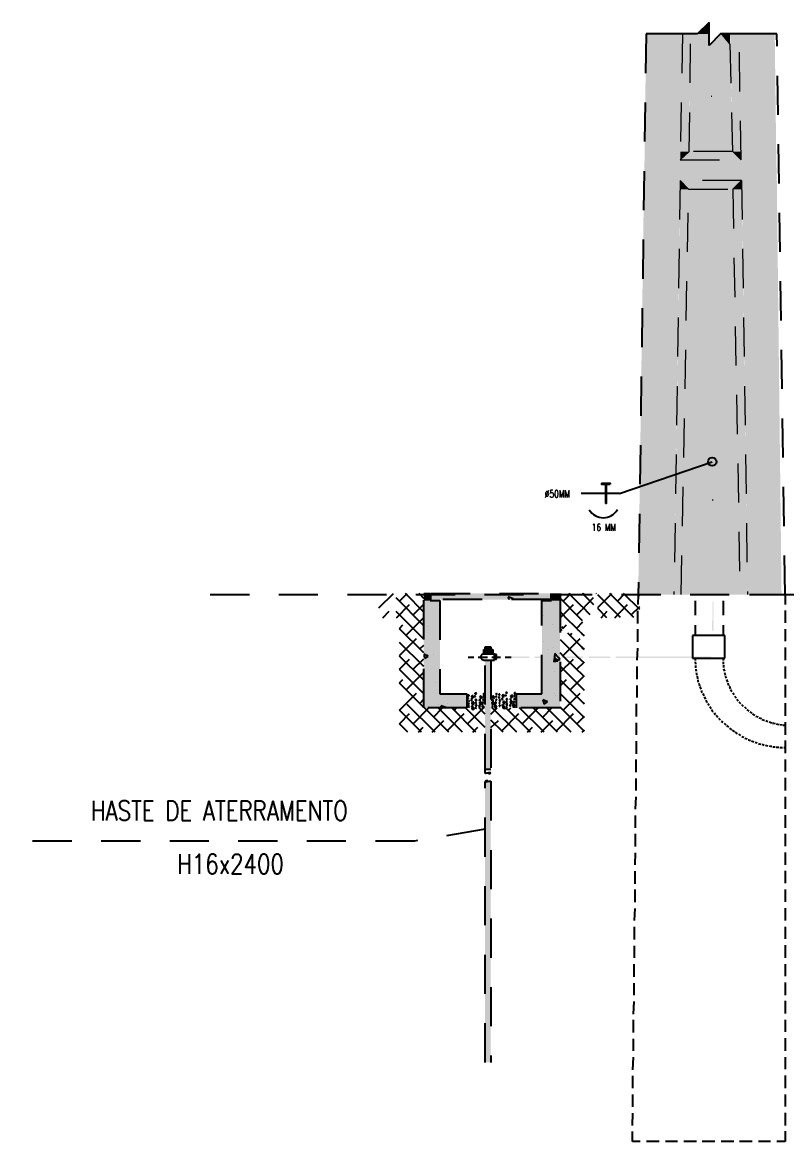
# Model space of a CAD drawing. Header units: metres. Extents: x 2999 to 3164, y 1641 to 1678.
# Drawn here: x 3125.29 to 3129.2, y 1657.69 to 1663.4 of the extents above; entities that cross this region are included whole.
import ezdxf
from ezdxf.enums import TextEntityAlignment as Align

# ---------------------------------------------------------------- set-up
doc = ezdxf.new("R2010")
doc.units = ezdxf.units.M
doc.linetypes.add('CONTORNO_QUADRO_T', pattern=[0.35, 0.2, -0.15])
doc.linetypes.add('Contínuo', pattern=[0])
for name, color, linetype in [('CIRCUITOS', 250, 'Continuous'), ('PDF28_Geometry', 7, 'Continuous'), ('PDF29_Geometry', 7, 'Continuous')]:
    doc.layers.add(name, color=color, linetype=linetype)
doc.layers.add('PDF29_Solid Fills', color=7, linetype='Continuous', true_color=0x939598)
doc.layers.add('PDF8_Text', color=30, linetype='Continuous', true_color=0xff7f00)
doc.styles.add('ROMAND', font='romand__.ttf', dxfattribs={"width": 0.75})
doc.styles.add('ROMANS', font='ROMANS.shx', dxfattribs={"width": 0.8, "height": 0.1})

msp = doc.modelspace()

# ---------------------------------------------------------------- linework, layer by layer
at = {"layer": 'CIRCUITOS', "linetype": 'Continuous'}
for q in [(3128.8158, 1661.1599), (3128.1456, 1660.9986)]:
    msp.add_line((3128.3426, 1660.9982), q, dxfattribs=at)
at = {"layer": 'CIRCUITOS'}
msp.add_circle((3128.8158, 1661.1599), 0.0215, dxfattribs=at)
msp.add_arc((3128.2591, 1660.9592), 0.0848, 211.9194, 329.0111, dxfattribs=at)
at = {"layer": 'PDF28_Geometry', "linetype": 'CONTORNO_QUADRO_T', "lineweight": 25}
for points in [[(3128.7277, 1660.4499), (3128.7277, 1660.3758)], [(3128.8716, 1660.4499), (3128.8716, 1660.3758)], [(3128.7277, 1660.325), (3128.7277, 1660.2721)], [(3128.8716, 1660.325), (3128.8716, 1660.2721)], [(3128.7277, 1660.1578), (3128.7277, 1660.1451)], [(3128.7277, 1660.1388), (3128.7298, 1660.1261)], [(3128.8695, 1660.1578), (3128.8716, 1660.1451)], [(3128.8716, 1660.1388), (3128.8716, 1660.1261)], [(3128.7298, 1660.1197), (3128.7298, 1660.107)], [(3128.7319, 1660.1007), (3128.7319, 1660.0985), (3128.7341, 1660.0901)], [(3128.7341, 1660.0837), (3128.7362, 1660.071)], [(3128.8738, 1660.1218), (3128.8738, 1660.1091)], [(3128.8738, 1660.1028), (3128.878, 1660.0901)], [(3128.878, 1660.0837), (3128.8822, 1660.071)], [(3128.7383, 1660.0647), (3128.7404, 1660.052)], [(3128.7425, 1660.0456), (3128.7425, 1660.0414), (3128.7446, 1660.035)], [(3128.7468, 1660.0287), (3128.751, 1660.016)], [(3128.8822, 1660.0647), (3128.8843, 1660.0583), (3128.8865, 1660.0541)], [(3128.8886, 1660.0477), (3128.8928, 1660.035)], [(3128.8949, 1660.0308), (3128.8992, 1660.0181)], [(3128.7531, 1660.0118), (3128.7573, 1659.9991)], [(3128.7595, 1659.9927), (3128.7616, 1659.9864), (3128.7637, 1659.9821)], [(3128.7679, 1659.9758), (3128.7722, 1659.9652)], [(3128.9013, 1660.0118), (3128.9034, 1660.0118), (3128.9076, 1660.0012)], [(3128.9097, 1659.9969), (3128.9161, 1659.9864)], [(3128.9203, 1659.98), (3128.9267, 1659.9694)], [(3128.9288, 1659.9631), (3128.9373, 1659.9546)], [(3128.7743, 1659.9588), (3128.7806, 1659.9483)], [(3128.7827, 1659.9419), (3128.787, 1659.9334), (3128.7891, 1659.9313)], [(3128.7933, 1659.925), (3128.7997, 1659.9165)], [(3128.8039, 1659.9102), (3128.8103, 1659.8996)], [(3128.9415, 1659.9483), (3128.9478, 1659.9398)], [(3128.9521, 1659.9334), (3128.9584, 1659.9271), (3128.9605, 1659.925)], [(3128.9648, 1659.9207), (3128.9732, 1659.9123)], [(3128.9796, 1659.908), (3128.9881, 1659.8996)], [(3128.8124, 1659.8954), (3128.8187, 1659.8848), (3128.8208, 1659.8848)], [(3128.8251, 1659.8784), (3128.8314, 1659.87)], [(3128.8357, 1659.8657), (3128.8441, 1659.8551)], [(3128.8484, 1659.8509), (3128.8568, 1659.8424)], [(3128.9923, 1659.8954), (3128.9944, 1659.8932), (3129.0029, 1659.8869)], [(3129.0071, 1659.8827), (3129.0177, 1659.8763)], [(3129.0219, 1659.8721), (3129.0325, 1659.8657)], [(3129.0389, 1659.8615), (3129.0494, 1659.8573)], [(3129.0537, 1659.853), (3129.0664, 1659.8488)], [(3128.8611, 1659.8361), (3128.8695, 1659.8297)], [(3128.8759, 1659.8255), (3128.8843, 1659.817)], [(3128.8886, 1659.8128), (3128.8992, 1659.8043)], [(3128.9034, 1659.8001), (3128.914, 1659.7916)], [(3128.9182, 1659.7895), (3128.9288, 1659.7811)], [(3129.0706, 1659.8446), (3129.0812, 1659.8403), (3129.0833, 1659.8403)], [(3129.0897, 1659.8382), (3129.1002, 1659.834)], [(3129.1066, 1659.8319), (3129.1193, 1659.8276)], [(3129.1235, 1659.8255), (3129.1278, 1659.8255), (3129.1362, 1659.8234)], [(3129.1426, 1659.8213), (3129.1553, 1659.8192)], [(3129.1616, 1659.8192), (3129.1743, 1659.817)], [(3129.1786, 1659.8149), (3129.1913, 1659.8149)], [(3128.933, 1659.7789), (3128.9436, 1659.7705)], [(3128.95, 1659.7684), (3128.9605, 1659.762)], [(3128.9669, 1659.7578), (3128.9775, 1659.7535)], [(3128.9817, 1659.7493), (3128.9944, 1659.7451)], [(3128.9986, 1659.7408), (3129.0008, 1659.7408), (3129.0113, 1659.7366)], [(3129.0156, 1659.7345), (3129.0283, 1659.7303)], [(3129.0346, 1659.7281), (3129.0452, 1659.7239)], [(3129.0516, 1659.7218), (3129.0558, 1659.7197), (3129.0643, 1659.7176)], [(3129.0706, 1659.7176), (3129.0812, 1659.7133)], [(3129.0875, 1659.7133), (3129.1002, 1659.7091)], [(3129.1066, 1659.7091), (3129.1129, 1659.707), (3129.1193, 1659.707)], [(3129.1256, 1659.7049), (3129.1362, 1659.7049)], [(3129.1426, 1659.7027), (3129.1553, 1659.7027)], [(3129.1616, 1659.7006), (3129.1722, 1659.7006), (3129.1743, 1659.7006)], [(3129.1807, 1659.7006), (3129.1934, 1659.7006)]]:
    msp.add_lwpolyline(points, dxfattribs=at)
msp.add_lwpolyline([(3128.715, 1660.1578), (3128.8801, 1660.1578), (3128.8801, 1660.2721), (3128.715, 1660.2721)], close=True, dxfattribs=at)
at = {"layer": 'PDF28_Geometry', "color": 150, "linetype": 'CONTORNO_QUADRO_T', "lineweight": 25, "true_color": 0x007fff}
msp.add_lwpolyline([(3127.6558, 1659.2837), (3127.2953, 1659.2229), (3125.293, 1659.2229)], dxfattribs=at)
at = {"layer": 'PDF29_Geometry', "linetype": 'CONTORNO_QUADRO_T', "lineweight": 25}
for points in [[(3129.1884, 1660.4817), (3129.1455, 1663.3446), (3128.9605, 1663.3446), (3128.8587, 1663.3446), (3128.7997, 1663.2856), (3128.7997, 1663.3446), (3128.7997, 1663.4036), (3128.7407, 1663.3446), (3128.6362, 1663.3446), (3128.478, 1663.3446), (3128.4378, 1660.4817), (3128.4351, 1660.4307)], [(3126.2524, 1660.4817), (3131.298, 1660.4817)], [(3127.8106, 1660.4778), (3127.8106, 1660.4778)], [(3128.039, 1660.4875), (3128.039, 1659.9029), (3127.8164, 1659.9029), (3127.8164, 1659.9745), (3127.9461, 1659.9745), (3127.9461, 1660.4507), (3127.9945, 1660.4507), (3127.9945, 1660.4875)], [(3129.0061, 1660.4817), (3129.7835, 1660.4817)], [(3129.1884, 1660.4843), (3129.1884, 1660.4307)], [(3127.4041, 1660.4468), (3127.4041, 1660.4468)], [(3127.4254, 1660.4507), (3127.4254, 1660.4507)], [(3127.619, 1660.4565), (3127.619, 1660.4565)], [(3127.7932, 1660.4565), (3127.799, 1660.4604), (3127.7739, 1660.47), (3127.7777, 1660.4565)], [(3127.9984, 1660.4507), (3127.9984, 1660.4507)], [(3127.9519, 1660.3733), (3127.9519, 1660.3733)], [(3128.4351, 1660.3342), (3128.4351, 1660.3986)], [(3129.1884, 1660.4012), (3129.1884, 1660.3369)], [(3127.3616, 1660.321), (3127.3616, 1660.321)], [(3128.0023, 1660.3307), (3128.0023, 1660.3307)], [(3128.4351, 1660.2404), (3128.4351, 1660.3047)], [(3129.1884, 1660.3047), (3129.1884, 1660.2431)], [(3127.65, 1660.1778), (3127.65, 1660.201), (3127.6558, 1660.201)], [(3127.6558, 1660.1778), (3127.6558, 1660.2145), (3127.6848, 1660.2145), (3127.6848, 1660.1778)], [(3127.6848, 1660.201), (3127.6945, 1660.201), (3127.6945, 1660.1778)], [(3127.9558, 1660.2436), (3127.9558, 1660.2436)], [(3127.9732, 1660.201), (3127.9732, 1660.201)], [(3128.0061, 1660.2107), (3128.0061, 1660.2107)], [(3128.4324, 1660.1466), (3128.4351, 1660.2082)], [(3129.1884, 1660.2109), (3129.1884, 1660.1466)], [(3127.3422, 1660.172), (3127.348, 1660.1565), (3127.3654, 1660.1681), (3127.3422, 1660.1778)], [(3127.3925, 1660.1758), (3127.3925, 1660.1758)], [(3127.5687, 1660.1623), (3127.5977, 1660.1623)], [(3127.6209, 1660.1623), (3127.6674, 1660.1623)], [(3127.6848, 1660.1468), (3127.6848, 1659.57), (3127.6829, 1659.5719), (3127.6809, 1659.5719), (3127.679, 1659.5719), (3127.6751, 1659.5719), (3127.6713, 1659.57), (3127.6635, 1659.57), (3127.6616, 1659.568), (3127.6577, 1659.568), (3127.6577, 1659.57), (3127.6558, 1659.57), (3127.6558, 1660.1468)], [(3127.6906, 1660.1623), (3127.7351, 1660.1623)], [(3127.7584, 1660.1623), (3127.7893, 1660.1623)], [(3128.01, 1660.1603), (3128.0274, 1660.141), (3128.0061, 1660.139)], [(3128.039, 1660.1545), (3128.0294, 1660.1623), (3128.0119, 1660.1816), (3128.01, 1660.1623), (3128.0081, 1660.1468), (3128.039, 1660.1507)], [(3128.0081, 1660.139), (3128.0119, 1660.1603)], [(3128.0119, 1660.0887), (3128.0119, 1660.0887)], [(3128.4324, 1660.0501), (3128.4324, 1660.1144)], [(3129.1884, 1660.1144), (3129.1884, 1660.0528)], [(3127.408, 1660.0326), (3127.408, 1660.0326)], [(3129.1884, 1660.0206), (3129.1884, 1659.9563)], [(3127.83, 1659.961), (3127.83, 1659.961)], [(3128.01, 1659.9745), (3128.01, 1659.9745)], [(3128.0158, 1659.9687), (3128.0158, 1659.9687)], [(3128.4324, 1659.9563), (3128.4324, 1660.0179)], [(3127.4196, 1659.9223), (3127.4196, 1659.9223)], [(3127.4525, 1659.9029), (3127.4545, 1659.9048), (3127.4293, 1659.9145), (3127.4332, 1659.9029)], [(3127.4622, 1659.9242), (3127.4622, 1659.9242)], [(3127.6055, 1659.9319), (3127.6074, 1659.9319), (3127.6093, 1659.93), (3127.6093, 1659.9281), (3127.6093, 1659.9261), (3127.6074, 1659.9261), (3127.6055, 1659.9281), (3127.6055, 1659.93)], [(3127.6442, 1659.9145), (3127.6442, 1659.9184)], [(3127.6887, 1659.9106), (3127.6926, 1659.9087), (3127.6945, 1659.9106), (3127.6964, 1659.9126), (3127.6945, 1659.9145), (3127.6926, 1659.9164), (3127.6906, 1659.9164)], [(3127.708, 1659.9145), (3127.708, 1659.9184)], [(3127.801, 1659.9377), (3127.8029, 1659.9377), (3127.8048, 1659.9358), (3127.8068, 1659.9339), (3127.8048, 1659.9319), (3127.8029, 1659.9319), (3127.801, 1659.9339), (3127.801, 1659.9358)], [(3127.801, 1659.9184), (3127.801, 1659.9223)], [(3128.4297, 1659.8598), (3128.4297, 1659.9241)], [(3129.1884, 1659.9268), (3129.1884, 1659.8624)], [(3128.4297, 1659.7659), (3128.4297, 1659.8276)], [(3129.1884, 1659.8303), (3129.1884, 1659.7659)], [(3128.4297, 1659.6694), (3128.4297, 1659.7338)], [(3129.1884, 1659.7364), (3129.1884, 1659.6721)], [(3128.4271, 1659.5756), (3128.4271, 1659.6399)], [(3129.1884, 1659.6399), (3129.1884, 1659.5783)], [(3127.6848, 1659.5893), (3127.6558, 1659.5893)], [(3127.6558, 1658.093), (3127.6558, 1659.5274), (3127.6577, 1659.5254), (3127.6616, 1659.5254), (3127.6751, 1659.5293), (3127.679, 1659.5293), (3127.6809, 1659.5293), (3127.6829, 1659.5293), (3127.6848, 1659.5293), (3127.6848, 1659.5274), (3127.6848, 1658.093)], [(3128.4271, 1659.4818), (3128.4271, 1659.5434)], [(3129.1884, 1659.5461), (3129.1884, 1659.4818)], [(3128.4244, 1659.3853), (3128.4271, 1659.4496)], [(3129.1884, 1659.4496), (3129.1884, 1659.388)], [(3128.4244, 1659.2915), (3128.4244, 1659.3531)], [(3129.1884, 1659.3558), (3129.1884, 1659.2915)], [(3128.4244, 1659.195), (3128.4244, 1659.2593)], [(3129.1884, 1659.2593), (3129.1884, 1659.1976)], [(3128.4217, 1659.1011), (3128.4244, 1659.1628)], [(3129.1884, 1659.1655), (3129.1884, 1659.1011)], [(3128.4217, 1659.0046), (3128.4217, 1659.069)], [(3129.1884, 1659.0716), (3129.1884, 1659.0073)], [(3128.4217, 1658.9108), (3128.4217, 1658.9751)], [(3129.1884, 1658.9751), (3129.1884, 1658.9135)], [(3128.419, 1658.817), (3128.4217, 1658.8786)], [(3129.1884, 1658.8813), (3129.1884, 1658.817)], [(3128.419, 1658.7205), (3128.419, 1658.7848)], [(3129.1884, 1658.7848), (3129.1884, 1658.7232)], [(3128.419, 1658.6267), (3128.419, 1658.6883)], [(3129.1884, 1658.691), (3129.1884, 1658.6267)], [(3128.4163, 1658.5302), (3128.4163, 1658.5945)], [(3129.1884, 1658.5945), (3129.1884, 1658.5328)], [(3128.4163, 1658.4363), (3128.4163, 1658.498)], [(3129.1884, 1658.5007), (3129.1884, 1658.4363)], [(3128.4137, 1658.3398), (3128.4163, 1658.4042)], [(3129.1884, 1658.4068), (3129.1884, 1658.3425)], [(3128.4137, 1658.246), (3128.4137, 1658.3103)], [(3129.1884, 1658.3103), (3129.1884, 1658.2487)], [(3128.4137, 1658.1522), (3128.4137, 1658.2138)], [(3129.1884, 1658.2165), (3129.1884, 1658.1522)], [(3128.411, 1658.0557), (3128.4137, 1658.12)], [(3129.1884, 1658.12), (3129.1884, 1658.0584)], [(3128.411, 1657.9619), (3128.411, 1658.0235)], [(3129.1884, 1658.0262), (3129.1884, 1657.9619)], [(3128.411, 1657.8654), (3128.411, 1657.9297)], [(3129.1884, 1657.9297), (3129.1884, 1657.868)], [(3128.4083, 1657.7715), (3128.411, 1657.8332)], [(3129.1884, 1657.8359), (3129.1884, 1657.7715)], [(3128.4485, 1657.6884), (3128.4083, 1657.6884), (3128.4083, 1657.7394)], [(3129.1884, 1657.742), (3129.1884, 1657.6884), (3129.1455, 1657.6884)], [(3128.545, 1657.6884), (3128.4807, 1657.6884)], [(3128.6388, 1657.6884), (3128.5772, 1657.6884)], [(3128.7353, 1657.6884), (3128.671, 1657.6884)], [(3128.8292, 1657.6884), (3128.7648, 1657.6884)], [(3128.9257, 1657.6884), (3128.8613, 1657.6884)], [(3129.0195, 1657.6884), (3128.9552, 1657.6884)], [(3129.1133, 1657.6884), (3129.0517, 1657.6884)]]:
    msp.add_lwpolyline(points, dxfattribs=at)
at = {"layer": 'PDF29_Geometry', "linetype": 'CONTORNO_QUADRO_T', "lineweight": 0}
for points in [[(3128.663, 1663.3446), (3128.6522, 1662.7012), (3128.9632, 1662.7012), (3128.9525, 1663.3446)], [(3128.6978, 1662.7441), (3128.7059, 1663.3446)], [(3128.9203, 1662.7441), (3128.9069, 1663.3446)], [(3128.9632, 1662.7012), (3128.9203, 1662.7441), (3128.6978, 1662.7441), (3128.6522, 1662.7012)], [(3128.6522, 1662.5967), (3128.6201, 1660.4817)], [(3128.9203, 1662.5511), (3128.9659, 1662.5967), (3128.6522, 1662.5967), (3128.6951, 1662.5511)], [(3128.9659, 1662.5967), (3128.9954, 1660.4817)], [(3128.6576, 1660.4817), (3128.6951, 1662.5511), (3128.9203, 1662.5511), (3128.9578, 1660.4817)]]:
    msp.add_lwpolyline(points, dxfattribs=at)
at = {"layer": 'PDF29_Geometry', "color": 3, "linetype": 'CONTORNO_QUADRO_T', "lineweight": 0}
for points in [[(3128.8131, 1663.0256), (3128.8104, 1663.0256)], [(3128.8211, 1660.9642), (3128.8158, 1660.9642)]]:
    msp.add_lwpolyline(points, dxfattribs=at)
at = {"layer": 'PDF29_Geometry', "color": 34, "linetype": 'CONTORNO_QUADRO_T', "lineweight": 25, "true_color": 0x954a00}
for points in [[(3127.3422, 1660.2533), (3127.1099, 1660.4875)], [(3127.1138, 1660.4139), (3127.1874, 1660.4875)], [(3127.3422, 1660.3229), (3127.1796, 1660.4875)], [(3127.2183, 1660.4488), (3127.257, 1660.4875)], [(3127.3422, 1660.3926), (3127.2493, 1660.4875)], [(3127.3422, 1660.4623), (3127.319, 1660.4875)], [(3127.3228, 1660.4836), (3127.3267, 1660.4875)], [(3128.0545, 1660.4488), (3128.0932, 1660.4875)], [(3128.1494, 1660.4217), (3128.0836, 1660.4875)], [(3128.2113, 1660.4294), (3128.1532, 1660.4875)], [(3128.1591, 1660.4836), (3128.1629, 1660.4875)], [(3128.2249, 1660.4855), (3128.2229, 1660.4875)], [(3128.2307, 1660.4159), (3128.3023, 1660.4875)], [(3128.3468, 1660.3655), (3128.2307, 1660.4797)], [(3128.4146, 1660.3655), (3128.2926, 1660.4875)], [(3128.3313, 1660.4488), (3128.37, 1660.4875)], [(3128.4455, 1660.4062), (3128.3623, 1660.4875)], [(3128.4455, 1660.4739), (3128.4378, 1660.4817)], [(3127.2028, 1660.3636), (3127.2706, 1660.4313)], [(3127.288, 1660.3791), (3127.3422, 1660.4333)], [(3128.1532, 1660.3481), (3128.1378, 1660.3636), (3128.039, 1660.4642)], [(3128.039, 1660.3636), (3128.1068, 1660.4313)], [(3128.1513, 1660.4062), (3128.2094, 1660.4662)], [(3128.192, 1660.3791), (3128.1513, 1660.4217)], [(3128.3178, 1660.3636), (3128.3836, 1660.4313)], [(3128.401, 1660.3791), (3128.4455, 1660.4217)], [(3127.1332, 1660.3636), (3127.1661, 1660.3965)], [(3127.2532, 1660.2745), (3127.3403, 1660.3617)], [(3128.1242, 1660.3094), (3128.0681, 1660.3636), (3128.039, 1660.3946)], [(3128.039, 1660.3636), (3128.039, 1660.3636)], [(3128.1242, 1660.3791), (3128.1494, 1660.4042)], [(3128.2771, 1660.3636), (3128.2307, 1660.41)], [(3128.2481, 1660.3636), (3128.2791, 1660.3965)], [(3127.2183, 1660.3094), (3127.2357, 1660.3268)], [(3127.3422, 1660.1836), (3127.2183, 1660.3075)], [(3128.0545, 1660.3094), (3128.0468, 1660.3171)], [(3128.0526, 1660.3094), (3128.072, 1660.3268)], [(3128.1223, 1660.3094), (3128.1552, 1660.3423)], [(3128.1416, 1660.292), (3128.1261, 1660.3055)], [(3127.2183, 1660.17), (3127.3054, 1660.2571)], [(3128.1629, 1660.1313), (3128.13, 1660.1623), (3128.041, 1660.2513)], [(3128.0429, 1660.2978), (3128.0487, 1660.3036)], [(3128.0545, 1660.17), (3128.1416, 1660.2571)], [(3128.1629, 1660.201), (3128.1532, 1660.2087), (3128.1494, 1660.2126), (3128.0778, 1660.2842)], [(3128.0894, 1660.2745), (3128.099, 1660.2842)], [(3128.1629, 1660.2707), (3128.1494, 1660.2823), (3128.1436, 1660.29)], [(3127.3422, 1660.1139), (3127.2183, 1660.2378)], [(3127.3228, 1660.2049), (3127.3422, 1660.2242)], [(3128.1591, 1660.2049), (3128.1629, 1660.2087)], [(3127.3422, 1660.0442), (3127.2183, 1660.1681)], [(3127.2183, 1660.1003), (3127.2706, 1660.1526)], [(3127.288, 1660.1003), (3127.3422, 1660.1545)], [(3128.1629, 1660.0616), (3128.0603, 1660.1623), (3128.039, 1660.1836)], [(3128.039, 1660.0849), (3128.1068, 1660.1526)], [(3128.1242, 1660.1003), (3128.1629, 1660.139)], [(3127.3422, 1659.9745), (3127.2183, 1660.0984)], [(3127.2532, 1659.9958), (3127.3403, 1660.0829)], [(3128.1629, 1659.9919), (3128.039, 1660.1158)], [(3127.2183, 1660.0307), (3127.2357, 1660.0481)], [(3127.3422, 1659.9048), (3127.2183, 1660.0287)], [(3128.039, 1660.0152), (3128.072, 1660.0481)], [(3128.1629, 1659.9223), (3128.039, 1660.0461)], [(3128.0894, 1659.9958), (3128.1629, 1660.0694)], [(3127.3306, 1659.779), (3127.2183, 1659.8913), (3127.3054, 1659.9784)], [(3128.1629, 1659.8526), (3128.039, 1659.9765)], [(3128.0545, 1659.8913), (3128.1416, 1659.9784)], [(3127.4003, 1659.779), (3127.2183, 1659.959)], [(3127.3228, 1659.9261), (3127.3422, 1659.9474)], [(3128.1629, 1659.7829), (3128.039, 1659.9068)], [(3128.1591, 1659.9261), (3128.1629, 1659.93)], [(3127.2609, 1659.779), (3127.2183, 1659.8216), (3127.2706, 1659.8739)], [(3127.288, 1659.8216), (3127.3693, 1659.9029)], [(3127.47, 1659.779), (3127.3461, 1659.9029)], [(3127.3925, 1659.8564), (3127.439, 1659.9029)], [(3127.5396, 1659.779), (3127.4158, 1659.9029)], [(3127.4622, 1659.7868), (3127.5493, 1659.8739)], [(3127.6093, 1659.779), (3127.4854, 1659.9029)], [(3127.4971, 1659.8913), (3127.5087, 1659.9029)], [(3127.6558, 1659.8022), (3127.5551, 1659.9029)], [(3127.5667, 1659.8216), (3127.648, 1659.9029)], [(3127.6558, 1659.8719), (3127.6248, 1659.9029)], [(3127.6848, 1659.8719), (3127.7177, 1659.9029)], [(3127.8184, 1659.779), (3127.6926, 1659.9029)], [(3127.741, 1659.7868), (3127.8281, 1659.8739)], [(3127.8881, 1659.779), (3127.7622, 1659.9029)], [(3127.7758, 1659.8913), (3127.7874, 1659.9029)], [(3127.9577, 1659.779), (3127.8319, 1659.9029)], [(3127.8455, 1659.8216), (3127.9268, 1659.9029)], [(3128.0255, 1659.779), (3127.9016, 1659.9029)], [(3127.95, 1659.8564), (3127.9965, 1659.9029)], [(3128.0952, 1659.779), (3127.9713, 1659.9029)], [(3128.0197, 1659.7868), (3128.1068, 1659.8739)], [(3128.1242, 1659.8216), (3128.1629, 1659.8603)], [(3127.3151, 1659.779), (3127.3403, 1659.8042)], [(3127.3848, 1659.779), (3127.4448, 1659.839)], [(3127.5938, 1659.779), (3127.619, 1659.8042)], [(3127.7487, 1659.779), (3127.6848, 1659.841)], [(3127.6848, 1659.8022), (3127.7235, 1659.839)], [(3127.8726, 1659.779), (3127.8977, 1659.8042)], [(3127.9423, 1659.779), (3128.0023, 1659.839)], [(3128.1513, 1659.779), (3128.1629, 1659.7906)]]:
    msp.add_lwpolyline(points, dxfattribs=at)
at = {"layer": 'PDF29_Geometry', "linetype": 'CONTORNO_QUADRO_T', "lineweight": 25}
for points in [[(3127.5629, 1659.9745), (3127.5629, 1659.9029), (3127.3422, 1659.9029), (3127.3422, 1660.4875), (3127.3751, 1660.4875), (3127.3751, 1660.4507), (3127.4254, 1660.4507), (3127.4254, 1659.9745)], [(3127.9907, 1660.4875), (3127.9907, 1660.4565), (3127.379, 1660.4565), (3127.379, 1660.4875)], [(3127.7042, 1660.1758), (3127.7042, 1660.1526), (3127.7139, 1660.1526), (3127.7139, 1660.1758)], [(3127.5687, 1659.9687), (3127.5667, 1659.9687), (3127.5687, 1659.9668), (3127.5687, 1659.9648), (3127.5706, 1659.9648), (3127.5745, 1659.9648), (3127.5745, 1659.9668), (3127.5745, 1659.9687), (3127.5725, 1659.9687), (3127.5706, 1659.9687)], [(3127.5861, 1659.9629), (3127.5861, 1659.959), (3127.59, 1659.9571), (3127.5938, 1659.9552), (3127.5977, 1659.959), (3127.5938, 1659.961), (3127.5938, 1659.9648), (3127.59, 1659.9668), (3127.588, 1659.9629)], [(3127.6035, 1659.9648), (3127.6016, 1659.9629), (3127.6016, 1659.961), (3127.6055, 1659.959), (3127.6074, 1659.961), (3127.6074, 1659.9629), (3127.6055, 1659.9648)], [(3127.6055, 1659.9784), (3127.6035, 1659.9784), (3127.6035, 1659.9745), (3127.6055, 1659.9745), (3127.6074, 1659.9745), (3127.6113, 1659.9745), (3127.6113, 1659.9765), (3127.6093, 1659.9784), (3127.6074, 1659.9784)], [(3127.6287, 1659.961), (3127.6287, 1659.9571), (3127.6326, 1659.9552), (3127.6364, 1659.9532), (3127.6403, 1659.9552), (3127.6364, 1659.959), (3127.6364, 1659.9629), (3127.6326, 1659.9629), (3127.6306, 1659.961)], [(3127.6461, 1659.9629), (3127.6442, 1659.961), (3127.6442, 1659.959), (3127.6461, 1659.9571), (3127.65, 1659.959), (3127.65, 1659.961), (3127.648, 1659.9629)], [(3127.648, 1659.9765), (3127.6461, 1659.9745), (3127.6461, 1659.9726), (3127.648, 1659.9726), (3127.65, 1659.9726), (3127.6519, 1659.9726), (3127.6538, 1659.9745), (3127.6519, 1659.9745), (3127.65, 1659.9745)], [(3127.6926, 1659.961), (3127.6926, 1659.9571), (3127.6964, 1659.9552), (3127.7003, 1659.9532), (3127.7042, 1659.9552), (3127.7022, 1659.959), (3127.7003, 1659.9629), (3127.6984, 1659.9629), (3127.6964, 1659.961)], [(3127.7119, 1659.9765), (3127.71, 1659.9745), (3127.71, 1659.9726), (3127.7119, 1659.9726), (3127.7139, 1659.9726), (3127.7177, 1659.9726), (3127.7177, 1659.9745), (3127.7158, 1659.9745), (3127.7139, 1659.9745)], [(3127.71, 1659.9629), (3127.71, 1659.961), (3127.71, 1659.959), (3127.7119, 1659.9571), (3127.7139, 1659.959), (3127.7139, 1659.961), (3127.7139, 1659.9629), (3127.7119, 1659.9629)], [(3127.7274, 1659.9726), (3127.7255, 1659.9726), (3127.7255, 1659.9706), (3127.7255, 1659.9687), (3127.7293, 1659.9687), (3127.7313, 1659.9706), (3127.7313, 1659.9726), (3127.7293, 1659.9726)], [(3127.7429, 1659.9687), (3127.7429, 1659.9629), (3127.7468, 1659.961), (3127.7526, 1659.961), (3127.7545, 1659.9629), (3127.7526, 1659.9668), (3127.7526, 1659.9687), (3127.7487, 1659.9706), (3127.7468, 1659.9687)], [(3127.7603, 1659.9687), (3127.7603, 1659.9668), (3127.7603, 1659.9648), (3127.7622, 1659.9648), (3127.7642, 1659.9648), (3127.7642, 1659.9668), (3127.7642, 1659.9687), (3127.7622, 1659.9687)], [(3127.7642, 1659.9823), (3127.7622, 1659.9823), (3127.7622, 1659.9803), (3127.7622, 1659.9784), (3127.7642, 1659.9784), (3127.7681, 1659.9803), (3127.7681, 1659.9823), (3127.7661, 1659.9823)], [(3127.7855, 1659.9648), (3127.7855, 1659.961), (3127.7893, 1659.959), (3127.7951, 1659.9571), (3127.7971, 1659.961), (3127.7951, 1659.9629), (3127.7951, 1659.9668), (3127.7913, 1659.9687), (3127.7893, 1659.9648)], [(3127.8029, 1659.9668), (3127.8029, 1659.9648), (3127.8029, 1659.9629), (3127.8048, 1659.961), (3127.8068, 1659.9629), (3127.8068, 1659.9648), (3127.8068, 1659.9668), (3127.8048, 1659.9668)], [(3127.8068, 1659.9803), (3127.8048, 1659.9784), (3127.8048, 1659.9765), (3127.8068, 1659.9765), (3127.8106, 1659.9765), (3127.8106, 1659.9784), (3127.8106, 1659.9803), (3127.8087, 1659.9803)], [(3127.5667, 1659.9552), (3127.5667, 1659.9532), (3127.5667, 1659.9513), (3127.5687, 1659.9494), (3127.5706, 1659.9513), (3127.5706, 1659.9532), (3127.5706, 1659.9552), (3127.5687, 1659.9552)], [(3127.5706, 1659.9261), (3127.5687, 1659.9242), (3127.5687, 1659.9223), (3127.5706, 1659.9223), (3127.5745, 1659.9223), (3127.5745, 1659.9242), (3127.5745, 1659.9261), (3127.5725, 1659.9261)], [(3127.5706, 1659.9126), (3127.5687, 1659.9126), (3127.5687, 1659.9106), (3127.5706, 1659.9087), (3127.5725, 1659.9087), (3127.5764, 1659.9106), (3127.5745, 1659.9126), (3127.5725, 1659.9126)], [(3127.5725, 1659.9397), (3127.5706, 1659.9397), (3127.5706, 1659.9377), (3127.5706, 1659.9358), (3127.5745, 1659.9358), (3127.5764, 1659.9377), (3127.5764, 1659.9397), (3127.5745, 1659.9397)], [(3127.5861, 1659.9494), (3127.5822, 1659.9455), (3127.5842, 1659.9416), (3127.588, 1659.9416), (3127.588, 1659.9435), (3127.5919, 1659.9455), (3127.588, 1659.9474), (3127.588, 1659.9494)], [(3127.588, 1659.9145), (3127.5861, 1659.9106), (3127.5861, 1659.9087), (3127.59, 1659.9087), (3127.5919, 1659.9106), (3127.5938, 1659.9106), (3127.5919, 1659.9126), (3127.59, 1659.9145)], [(3127.588, 1659.93), (3127.588, 1659.9242), (3127.5919, 1659.9223), (3127.5977, 1659.9223), (3127.5996, 1659.9242), (3127.5977, 1659.9281), (3127.5977, 1659.9319), (3127.5938, 1659.9319), (3127.5919, 1659.93)], [(3127.588, 1659.9029), (3127.588, 1659.899), (3127.5919, 1659.8971), (3127.5977, 1659.8952), (3127.5996, 1659.899), (3127.5977, 1659.901), (3127.5977, 1659.9048), (3127.5938, 1659.9048), (3127.5919, 1659.9029)], [(3127.6093, 1659.9455), (3127.6055, 1659.9435), (3127.6074, 1659.9416), (3127.6074, 1659.9397), (3127.6093, 1659.9416), (3127.6132, 1659.9416), (3127.6132, 1659.9435), (3127.6113, 1659.9435), (3127.6093, 1659.9435)], [(3127.6055, 1659.9048), (3127.6055, 1659.9029), (3127.6055, 1659.901), (3127.6074, 1659.899), (3127.6093, 1659.901), (3127.6113, 1659.9029), (3127.6093, 1659.9029), (3127.6093, 1659.9048), (3127.6074, 1659.9048)], [(3127.6093, 1659.9184), (3127.6074, 1659.9164), (3127.6074, 1659.9145), (3127.6113, 1659.9145), (3127.6132, 1659.9145), (3127.6132, 1659.9164), (3127.6132, 1659.9184), (3127.6113, 1659.9184)], [(3127.6267, 1659.9164), (3127.6229, 1659.9126), (3127.6248, 1659.9106), (3127.6287, 1659.9087), (3127.6287, 1659.9106), (3127.6326, 1659.9126), (3127.6287, 1659.9145), (3127.6287, 1659.9164)], [(3127.6267, 1659.9474), (3127.6248, 1659.9435), (3127.6267, 1659.9397), (3127.6306, 1659.9397), (3127.6306, 1659.9416), (3127.6345, 1659.9435), (3127.6306, 1659.9435), (3127.6287, 1659.9455)], [(3127.6267, 1659.9319), (3127.6267, 1659.9261), (3127.6306, 1659.9242), (3127.6345, 1659.9242), (3127.6384, 1659.9261), (3127.6364, 1659.93), (3127.6345, 1659.9319), (3127.6306, 1659.9339), (3127.6287, 1659.9319)], [(3127.6403, 1659.9242), (3127.6384, 1659.9203), (3127.6384, 1659.9184), (3127.6422, 1659.9164), (3127.6442, 1659.9184), (3127.6461, 1659.9203), (3127.6442, 1659.9223), (3127.6422, 1659.9242)], [(3127.6403, 1659.9126), (3127.6403, 1659.9068), (3127.6442, 1659.9048), (3127.648, 1659.9048), (3127.6519, 1659.9068), (3127.648, 1659.9106), (3127.648, 1659.9145), (3127.6442, 1659.9145), (3127.6422, 1659.9126)], [(3127.6442, 1659.9319), (3127.6422, 1659.93), (3127.6442, 1659.9281), (3127.6461, 1659.9281), (3127.648, 1659.9281), (3127.648, 1659.93), (3127.648, 1659.9319), (3127.6461, 1659.9319)], [(3127.6461, 1659.9455), (3127.6442, 1659.9455), (3127.6442, 1659.9435), (3127.6461, 1659.9416), (3127.648, 1659.9416), (3127.6519, 1659.9435), (3127.6519, 1659.9455), (3127.65, 1659.9455), (3127.648, 1659.9455)], [(3127.6926, 1659.9474), (3127.6906, 1659.9435), (3127.6906, 1659.9397), (3127.6945, 1659.9397), (3127.6964, 1659.9416), (3127.6984, 1659.9435), (3127.6964, 1659.9435), (3127.6945, 1659.9455)], [(3127.6906, 1659.9319), (3127.6906, 1659.9261), (3127.6945, 1659.9242), (3127.7003, 1659.9242), (3127.7022, 1659.9261), (3127.7003, 1659.93), (3127.7003, 1659.9319), (3127.6964, 1659.9339), (3127.6945, 1659.9319)], [(3127.7061, 1659.9242), (3127.7022, 1659.9203), (3127.7042, 1659.9184), (3127.708, 1659.9164), (3127.708, 1659.9184), (3127.7119, 1659.9203), (3127.708, 1659.9223), (3127.708, 1659.9242)], [(3127.7042, 1659.9126), (3127.7042, 1659.9068), (3127.708, 1659.9048), (3127.7119, 1659.9048), (3127.7158, 1659.9068), (3127.7139, 1659.9106), (3127.7119, 1659.9145), (3127.71, 1659.9145), (3127.7061, 1659.9126)], [(3127.708, 1659.9319), (3127.708, 1659.93), (3127.708, 1659.9281), (3127.71, 1659.9281), (3127.7119, 1659.9281), (3127.7119, 1659.93), (3127.7119, 1659.9319), (3127.71, 1659.9319)], [(3127.7119, 1659.9455), (3127.71, 1659.9455), (3127.71, 1659.9435), (3127.71, 1659.9416), (3127.7119, 1659.9416), (3127.7158, 1659.9435), (3127.7158, 1659.9455), (3127.7139, 1659.9455)], [(3127.7255, 1659.959), (3127.7235, 1659.9571), (3127.7235, 1659.9552), (3127.7255, 1659.9552), (3127.7293, 1659.9552), (3127.7293, 1659.9571), (3127.7293, 1659.959), (3127.7274, 1659.959)], [(3127.7293, 1659.9435), (3127.7274, 1659.9435), (3127.7274, 1659.9416), (3127.7293, 1659.9397), (3127.7313, 1659.9397), (3127.7351, 1659.9416), (3127.7351, 1659.9435), (3127.7332, 1659.9435), (3127.7313, 1659.9435)], [(3127.7274, 1659.93), (3127.7274, 1659.9281), (3127.7274, 1659.9261), (3127.7293, 1659.9261), (3127.7313, 1659.9261), (3127.7313, 1659.9281), (3127.7313, 1659.93), (3127.7293, 1659.93)], [(3127.7293, 1659.9164), (3127.7274, 1659.9164), (3127.7274, 1659.9145), (3127.7274, 1659.9126), (3127.7313, 1659.9126), (3127.7332, 1659.9145), (3127.7332, 1659.9164), (3127.7313, 1659.9164)], [(3127.7429, 1659.9532), (3127.741, 1659.9494), (3127.741, 1659.9474), (3127.7448, 1659.9455), (3127.7468, 1659.9474), (3127.7487, 1659.9494), (3127.7468, 1659.9513), (3127.7448, 1659.9532)], [(3127.7448, 1659.9203), (3127.7429, 1659.9164), (3127.7429, 1659.9126), (3127.7487, 1659.9126), (3127.7487, 1659.9145), (3127.7526, 1659.9164), (3127.7487, 1659.9164), (3127.7468, 1659.9184)], [(3127.7468, 1659.9339), (3127.7468, 1659.93), (3127.7506, 1659.9281), (3127.7545, 1659.9261), (3127.7584, 1659.9281), (3127.7545, 1659.9319), (3127.7545, 1659.9358), (3127.7506, 1659.9358), (3127.7487, 1659.9339)], [(3127.7468, 1659.9087), (3127.7468, 1659.9029), (3127.7506, 1659.901), (3127.7545, 1659.899), (3127.7584, 1659.9029), (3127.7564, 1659.9068), (3127.7545, 1659.9087), (3127.7506, 1659.9106), (3127.7487, 1659.9087)], [(3127.7642, 1659.9358), (3127.7622, 1659.9339), (3127.7622, 1659.9319), (3127.7642, 1659.93), (3127.7681, 1659.9319), (3127.7681, 1659.9339), (3127.7661, 1659.9358)], [(3127.7642, 1659.9087), (3127.7622, 1659.9068), (3127.7642, 1659.9048), (3127.7661, 1659.9048), (3127.7681, 1659.9048), (3127.7681, 1659.9068), (3127.7661, 1659.9087)], [(3127.7661, 1659.9494), (3127.7642, 1659.9474), (3127.7642, 1659.9455), (3127.7661, 1659.9455), (3127.7681, 1659.9455), (3127.77, 1659.9455), (3127.77, 1659.9474), (3127.7681, 1659.9474), (3127.7681, 1659.9494)], [(3127.7661, 1659.9223), (3127.7642, 1659.9223), (3127.7642, 1659.9203), (3127.7661, 1659.9184), (3127.7681, 1659.9184), (3127.7719, 1659.9203), (3127.77, 1659.9223), (3127.7681, 1659.9223)], [(3127.7835, 1659.9203), (3127.7816, 1659.9164), (3127.7816, 1659.9145), (3127.7855, 1659.9126), (3127.7874, 1659.9145), (3127.7893, 1659.9164), (3127.7874, 1659.9184), (3127.7855, 1659.9203)], [(3127.7855, 1659.9513), (3127.7835, 1659.9474), (3127.7835, 1659.9435), (3127.7874, 1659.9435), (3127.7893, 1659.9455), (3127.7913, 1659.9474), (3127.7893, 1659.9494), (3127.7874, 1659.9494)], [(3127.7835, 1659.9358), (3127.7835, 1659.93), (3127.7874, 1659.9281), (3127.7932, 1659.9281), (3127.7951, 1659.93), (3127.7932, 1659.9339), (3127.7932, 1659.9377), (3127.7893, 1659.9377), (3127.7874, 1659.9358)], [(3127.799, 1659.9281), (3127.7951, 1659.9242), (3127.7971, 1659.9223), (3127.801, 1659.9203), (3127.8029, 1659.9223), (3127.8048, 1659.9242), (3127.801, 1659.9261), (3127.801, 1659.9281)], [(3127.7971, 1659.9164), (3127.7971, 1659.9106), (3127.801, 1659.9087), (3127.8068, 1659.9087), (3127.8087, 1659.9106), (3127.8068, 1659.9145), (3127.8068, 1659.9184), (3127.8029, 1659.9184), (3127.801, 1659.9164)], [(3127.8048, 1659.9494), (3127.8029, 1659.9494), (3127.8029, 1659.9474), (3127.8029, 1659.9455), (3127.8068, 1659.9474), (3127.8087, 1659.9474), (3127.8087, 1659.9494), (3127.8068, 1659.9494)], [(3127.95, 1659.9435), (3127.9577, 1659.9223), (3127.9752, 1659.9339)]]:
    msp.add_lwpolyline(points, close=True, dxfattribs=at)
for points in [[(3127.648, 1660.1468), (3127.7042, 1660.1468), (3127.7042, 1660.1778), (3127.648, 1660.1778, 0.999659), (3127.6471, 1660.1487)], [(3127.7042, 1660.1681), (3127.7119, 1660.1681, 0.461757), (3127.7127, 1660.1761)], [(3127.7042, 1660.1584), (3127.7119, 1660.1584, 0.48163), (3127.7113, 1660.1686)]]:
    msp.add_lwpolyline(points, format="xyb", dxfattribs=at)
at = {"layer": 'PDF29_Geometry', "color": 31, "linetype": 'CONTORNO_QUADRO_T', "lineweight": 0, "true_color": 0xfecc66}
msp.add_lwpolyline([(3127.6751, 1659.5293), (3127.6809, 1659.5293), (3127.6751, 1659.5293)], dxfattribs=at)
at = {"layer": 'PDF29_Geometry', "linetype": 'CONTORNO_QUADRO_T', "lineweight": 25}
for centre, radius, start, end in [((3127.709, 1660.1555), 0.00487, 312.5231, 63.585), ((3127.678, 1659.5768), 0.00875, 211.2696, 321.3652), ((3127.6645, 1659.5186), 0.0126, 62.0611, 135.8797)]:
    msp.add_arc(centre, radius, start, end, dxfattribs=at)
at = {"layer": 'PDF29_Solid Fills', "color": 250, "linetype": 'CONTORNO_QUADRO_T', "true_color": 0x444446, "transparency": 33554559}
for points in [[(3128.7997, 1663.4036), (3128.7997, 1663.3446), (3128.7407, 1663.3446)], [(3128.7997, 1663.3446), (3128.7059, 1663.3446), (3128.7997, 1663.2856)], [(3128.7059, 1663.3446), (3128.7997, 1663.2856), (3128.7059, 1663.2856)], [(3128.8587, 1663.3446), (3128.9069, 1663.2856), (3128.7997, 1663.2856)], [(3128.9069, 1663.3446), (3128.8587, 1663.3446), (3128.9069, 1663.2856)], [(3128.7059, 1663.2856), (3128.9203, 1662.7441), (3128.6978, 1662.7441)], [(3128.9069, 1663.2856), (3128.7059, 1663.2856), (3128.9203, 1662.7441)], [(3128.6951, 1662.5511), (3128.9578, 1660.4817), (3128.6576, 1660.4817)], [(3128.9203, 1662.5511), (3128.6951, 1662.5511), (3128.9578, 1660.4817)]]:
    msp.add_solid(points, dxfattribs=at)
at = {"layer": 'PDF29_Solid Fills', "linetype": 'CONTORNO_QUADRO_T', "transparency": 33554559}
for points in [[(3128.478, 1663.3446), (3128.6522, 1662.7012), (3128.47, 1662.7012)], [(3128.663, 1663.3446), (3128.478, 1663.3446), (3128.6522, 1662.7012)], [(3129.1348, 1663.3446), (3128.9525, 1663.3446), (3129.1428, 1662.7012)], [(3128.9525, 1663.3446), (3129.1428, 1662.7012), (3128.9632, 1662.7012)], [(3128.47, 1662.7012), (3129.1455, 1662.5967), (3128.4673, 1662.5967)], [(3129.1428, 1662.7012), (3128.47, 1662.7012), (3129.1455, 1662.5967)], [(3128.4673, 1662.5967), (3128.6201, 1660.4817), (3128.4378, 1660.4817)], [(3128.6522, 1662.5967), (3128.4673, 1662.5967), (3128.6201, 1660.4817)], [(3129.1455, 1662.5967), (3128.9659, 1662.5967), (3129.1696, 1660.4817)], [(3128.9659, 1662.5967), (3129.1696, 1660.4817), (3128.9954, 1660.4817)]]:
    msp.add_solid(points, dxfattribs=at)
at = {"layer": 'PDF29_Solid Fills', "color": 251, "linetype": 'CONTORNO_QUADRO_T', "true_color": 0x636466, "transparency": 33554559}
for points in [[(3128.663, 1663.3446), (3128.6978, 1662.7441), (3128.6522, 1662.7441)], [(3128.7059, 1663.3446), (3128.663, 1663.3446), (3128.6978, 1662.7441)], [(3128.9069, 1663.3446), (3128.9203, 1662.7441), (3128.9632, 1662.7441)], [(3128.9069, 1663.3446), (3128.9525, 1663.3446), (3128.9632, 1662.7441)], [(3128.6522, 1662.7441), (3128.6978, 1662.7441), (3128.6522, 1662.7012)], [(3128.6978, 1662.7441), (3128.9632, 1662.7012), (3128.6522, 1662.7012)], [(3128.9203, 1662.7441), (3128.6978, 1662.7441), (3128.9632, 1662.7012)], [(3128.9203, 1662.7441), (3128.9632, 1662.7441), (3128.9632, 1662.7012)], [(3128.6522, 1662.5967), (3128.6951, 1662.5511), (3128.6522, 1662.5511)], [(3128.9659, 1662.5967), (3128.6522, 1662.5967), (3128.9203, 1662.5511)], [(3128.6522, 1662.5967), (3128.9203, 1662.5511), (3128.6951, 1662.5511)], [(3128.9659, 1662.5967), (3128.9659, 1662.5511), (3128.9203, 1662.5511)], [(3128.6522, 1662.5511), (3128.6576, 1660.4817), (3128.6201, 1660.4817)], [(3128.6951, 1662.5511), (3128.6522, 1662.5511), (3128.6576, 1660.4817)], [(3128.9659, 1662.5511), (3128.9203, 1662.5511), (3128.9954, 1660.4817)], [(3128.9203, 1662.5511), (3128.9954, 1660.4817), (3128.9578, 1660.4817)]]:
    msp.add_solid(points, dxfattribs=at)
at = {"layer": 'PDF29_Solid Fills', "color": 3, "linetype": 'CONTORNO_QUADRO_T', "transparency": 33554559}
for points in [[(3128.8131, 1663.299), (3128.8104, 1663.299), (3128.8131, 1663.1811)], [(3128.8104, 1663.299), (3128.8131, 1663.1811), (3128.8104, 1663.1811)], [(3128.8131, 1663.1435), (3128.8104, 1663.1435), (3128.8131, 1663.0256)], [(3128.8104, 1663.1435), (3128.8131, 1663.0256), (3128.8104, 1663.0256)], [(3128.8131, 1663.0256), (3128.8104, 1663.0256), (3128.8158, 1662.8701)], [(3128.8104, 1663.0256), (3128.8158, 1662.8701), (3128.8104, 1662.8674)], [(3128.8158, 1662.8299), (3128.8104, 1662.8299), (3128.8158, 1662.6798)], [(3128.8104, 1662.8299), (3128.8158, 1662.6798), (3128.8104, 1662.6798)], [(3128.8158, 1662.6396), (3128.8104, 1662.6396), (3128.8158, 1662.4895)], [(3128.8104, 1662.6396), (3128.8158, 1662.4895), (3128.8104, 1662.4895)], [(3128.8158, 1662.4519), (3128.8104, 1662.4519), (3128.8158, 1662.2991)], [(3128.8104, 1662.4519), (3128.8158, 1662.2991), (3128.8131, 1662.2991)], [(3128.8158, 1662.2616), (3128.8131, 1662.2616), (3128.8158, 1662.1088)], [(3128.8131, 1662.2616), (3128.8158, 1662.1088), (3128.8131, 1662.1088)], [(3128.8158, 1662.0713), (3128.8131, 1662.0713), (3128.8184, 1661.9185)], [(3128.8131, 1662.0713), (3128.8184, 1661.9185), (3128.8131, 1661.9185)], [(3128.8184, 1661.881), (3128.8131, 1661.881), (3128.8184, 1661.7282)], [(3128.8131, 1661.881), (3128.8184, 1661.7282), (3128.8131, 1661.7282)], [(3128.8184, 1661.6906), (3128.8131, 1661.6906), (3128.8184, 1661.5378)], [(3128.8131, 1661.6906), (3128.8184, 1661.5378), (3128.8158, 1661.5378)], [(3128.8184, 1661.5003), (3128.8158, 1661.5003), (3128.8184, 1661.3502)], [(3128.8158, 1661.5003), (3128.8184, 1661.3502), (3128.8158, 1661.3502)], [(3128.8184, 1661.31), (3128.8158, 1661.31), (3128.8211, 1661.1599)], [(3128.8158, 1661.31), (3128.8211, 1661.1599), (3128.8158, 1661.1599)], [(3128.8211, 1661.1223), (3128.8158, 1661.1223), (3128.8211, 1660.9642)], [(3128.8158, 1661.1223), (3128.8211, 1660.9642), (3128.8158, 1660.9642)], [(3128.8211, 1660.9642), (3128.8158, 1660.9642), (3128.8211, 1660.8677)], [(3128.8158, 1660.9642), (3128.8211, 1660.8677), (3128.8158, 1660.8677)], [(3128.8211, 1660.8301), (3128.8158, 1660.8301), (3128.8211, 1660.6774)], [(3128.8158, 1660.8301), (3128.8211, 1660.6774), (3128.8184, 1660.6774)], [(3128.8211, 1660.6398), (3128.8184, 1660.6398), (3128.8211, 1660.487)], [(3128.8184, 1660.6398), (3128.8211, 1660.487), (3128.8184, 1660.487)], [(3128.8188, 1660.4495), (3128.8214, 1660.4495), (3128.8161, 1660.2967)], [(3128.8214, 1660.4495), (3128.8161, 1660.2967), (3128.8214, 1660.2967)], [(3127.7893, 1660.1603), (3127.7893, 1660.1642), (3127.8823, 1660.1603)], [(3127.7893, 1660.1642), (3127.8823, 1660.1603), (3127.8823, 1660.1642)], [(3127.9094, 1660.1603), (3127.9094, 1660.1642), (3128.0197, 1660.1603)], [(3127.9094, 1660.1642), (3128.0197, 1660.1603), (3128.0197, 1660.1642)], [(3128.0468, 1660.1603), (3128.0468, 1660.1642), (3128.1571, 1660.1603)], [(3128.0468, 1660.1642), (3128.1571, 1660.1603), (3128.1571, 1660.1642)], [(3128.1842, 1660.1603), (3128.1842, 1660.1642), (3128.2946, 1660.1603)], [(3128.1842, 1660.1642), (3128.2946, 1660.1603), (3128.2946, 1660.1642)], [(3128.3217, 1660.1603), (3128.3217, 1660.1642), (3128.8096, 1660.1603)], [(3128.3217, 1660.1642), (3128.8096, 1660.1603), (3128.8111, 1660.1642)]]:
    msp.add_solid(points, dxfattribs=at)
at = {"layer": 'PDF29_Solid Fills', "color": 9, "linetype": 'CONTORNO_QUADRO_T', "true_color": 0xc7c8ca, "transparency": 33554559}
for points in [[(3127.3422, 1660.4875), (3127.3751, 1660.4875), (3127.3422, 1660.4507)], [(3127.3751, 1660.4875), (3127.3422, 1660.4507), (3127.3751, 1660.4507)], [(3127.379, 1660.4875), (3127.9907, 1660.4875), (3127.379, 1660.4565)], [(3127.9907, 1660.4875), (3127.379, 1660.4565), (3127.9907, 1660.4565)], [(3127.9945, 1660.4875), (3128.039, 1660.4875), (3127.9945, 1660.4507)], [(3128.039, 1660.4875), (3127.9945, 1660.4507), (3128.039, 1660.4507)], [(3127.3422, 1660.4507), (3127.4254, 1660.4507), (3127.3422, 1659.9745)], [(3127.4254, 1660.4507), (3127.3422, 1659.9745), (3127.4254, 1659.9745)], [(3127.9461, 1660.2862), (3128.039, 1660.2862), (3128.039, 1660.4507)], [(3128.039, 1660.4507), (3127.9461, 1660.4507), (3127.9461, 1660.2862)], [(3127.9461, 1660.2862), (3127.9461, 1660.2862), (3128.039, 1660.2862)], [(3127.9461, 1660.2862), (3128.039, 1660.2862), (3127.9461, 1660.1623)], [(3128.039, 1660.2862), (3127.9461, 1660.1623), (3128.039, 1660.1623)], [(3127.9461, 1660.1623), (3128.039, 1660.1623), (3127.9461, 1659.9745)], [(3128.039, 1660.1623), (3127.9461, 1659.9745), (3128.039, 1659.9745)], [(3127.3422, 1659.9745), (3127.5629, 1659.9745), (3127.3422, 1659.9029)], [(3127.5629, 1659.9745), (3127.3422, 1659.9029), (3127.5629, 1659.9029)], [(3127.8164, 1659.9745), (3128.039, 1659.9745), (3127.8164, 1659.9029)], [(3128.039, 1659.9745), (3127.8164, 1659.9029), (3128.039, 1659.9029)]]:
    msp.add_solid(points, dxfattribs=at)
at = {"layer": 'PDF29_Solid Fills', "color": 31, "linetype": 'CONTORNO_QUADRO_T', "true_color": 0xfecc66, "transparency": 33554559}
for points in [[(3127.6558, 1660.2145), (3127.6848, 1660.2145), (3127.6558, 1660.1778)], [(3127.6848, 1660.2145), (3127.6558, 1660.1778), (3127.6848, 1660.1778)], [(3127.6558, 1660.1468), (3127.6848, 1660.1468), (3127.6558, 1659.9745)], [(3127.6848, 1660.1468), (3127.6558, 1659.9745), (3127.6848, 1659.9745)], [(3127.6558, 1659.9745), (3127.6848, 1659.9745), (3127.6558, 1659.9029)], [(3127.6848, 1659.9745), (3127.6558, 1659.9029), (3127.6848, 1659.9029)], [(3127.6558, 1659.9029), (3127.6848, 1659.9029), (3127.6558, 1659.5893)], [(3127.6848, 1659.9029), (3127.6558, 1659.5893), (3127.6848, 1659.5893)], [(3127.6558, 1659.5254), (3127.6597, 1659.5254), (3127.6597, 1659.5254)], [(3127.6848, 1659.5254), (3127.6848, 1658.093), (3127.6558, 1658.093)], [(3127.6848, 1659.5254), (3127.6558, 1659.5254), (3127.6558, 1658.093)], [(3127.6597, 1659.5254), (3127.6597, 1659.5254), (3127.6848, 1659.5254)], [(3127.6597, 1659.5254), (3127.6848, 1659.5254), (3127.6616, 1659.5254)], [(3127.6674, 1659.5274), (3127.6848, 1659.5274), (3127.6616, 1659.5254)], [(3127.6848, 1659.5274), (3127.6616, 1659.5254), (3127.6848, 1659.5254)], [(3127.6713, 1659.5293), (3127.6848, 1659.5293), (3127.6674, 1659.5274)], [(3127.6848, 1659.5293), (3127.6674, 1659.5274), (3127.6848, 1659.5274)], [(3127.6751, 1659.5293), (3127.6829, 1659.5293), (3127.6713, 1659.5293)], [(3127.6829, 1659.5293), (3127.6713, 1659.5293), (3127.6848, 1659.5293)], [(3127.6751, 1659.5293), (3127.6751, 1659.5293), (3127.6809, 1659.5293)], [(3127.6751, 1659.5293), (3127.6809, 1659.5293), (3127.6771, 1659.5293)], [(3127.6809, 1659.5293), (3127.6751, 1659.5293), (3127.6829, 1659.5293)], [(3127.679, 1659.5293), (3127.6771, 1659.5293), (3127.6809, 1659.5293)]]:
    msp.add_solid(points, dxfattribs=at)

# ---------------------------------------------------------------- texts
at = {"layer": 'CIRCUITOS', "style": 'ROMAND', "width": 0.75}
for s, height, p in [('T', 0.1032, (3128.244, 1660.9159)), ('16 MM', 0.03685, (3128.2005, 1660.7958))]:
    msp.add_text(s, height=height, dxfattribs=at).set_placement(p, align=Align.BOTTOM_LEFT)
at = {"layer": 'CIRCUITOS', "color": 18, "true_color": 0x000000, "style": 'ROMAND', "width": 0.75}
msp.add_text('%%C50MM', height=0.03685, dxfattribs=at).set_placement((3127.9609, 1660.9666), align=Align.BOTTOM_LEFT)
at = {"layer": 'PDF8_Text', "linetype": 'Contínuo', "char_height": 0.1, "attachment_point": 5, "style": 'ROMANS'}
for s, width, insert in [('HASTE DE ATERRAMENTO', 2.011431, (3126.2987, 1659.3779)), ('H16x2400', 0.935595, (3126.3555, 1659.1066))]:
    msp.add_mtext_dynamic_manual_height_columns(s, width=width, gutter_width=1, heights=[0], dxfattribs=dict(at, insert=insert))

doc.saveas('drawing.dxf')
